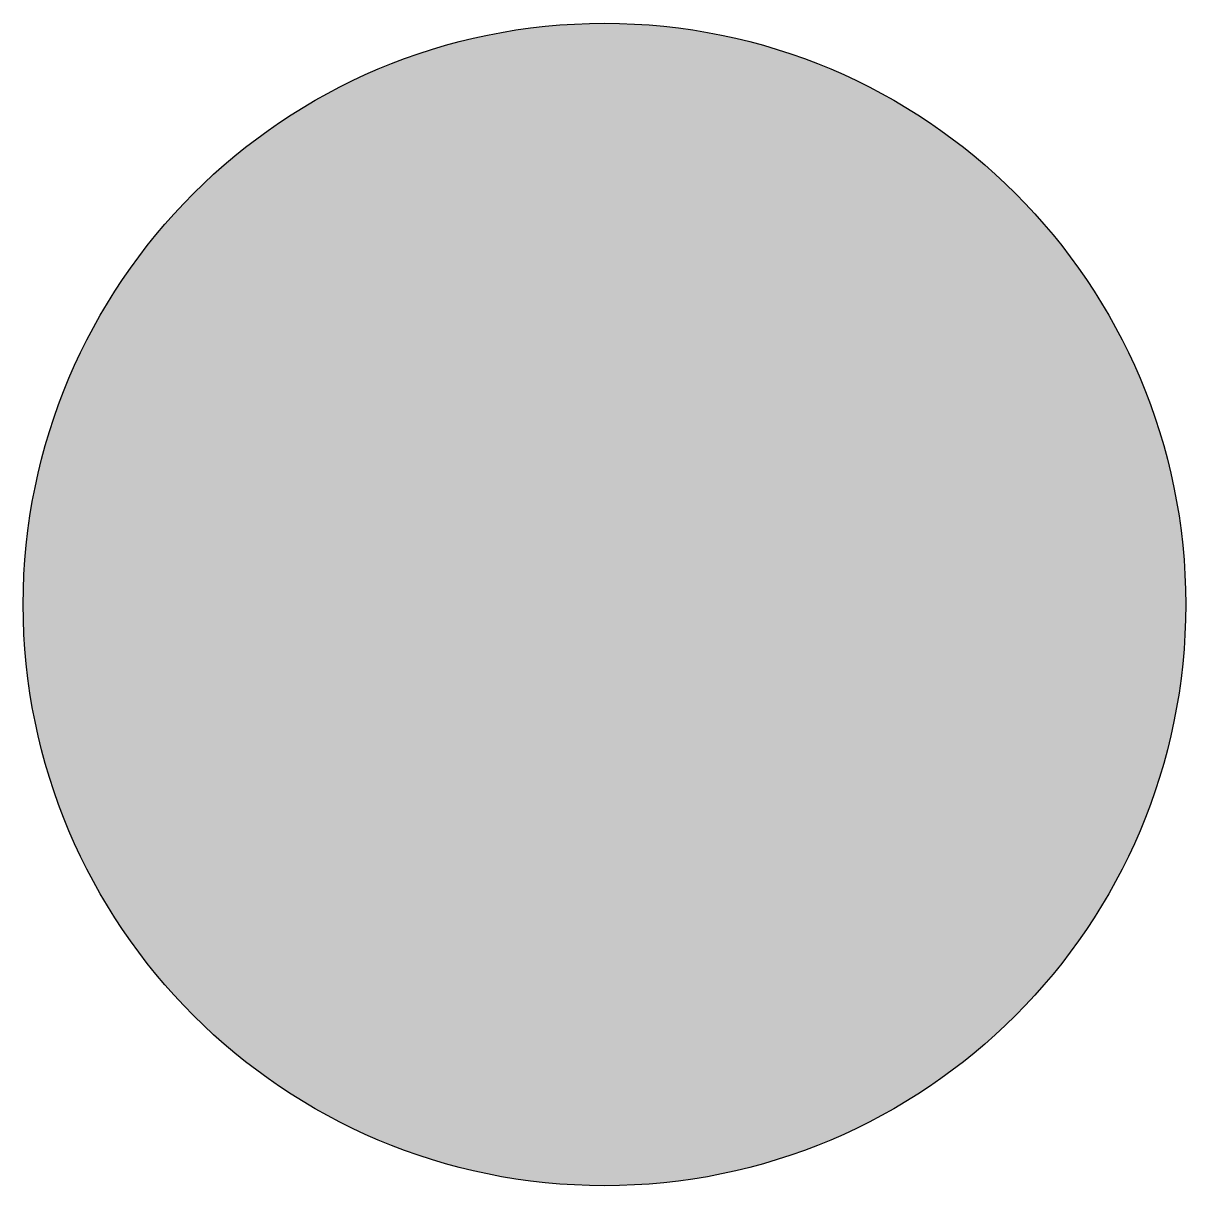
# Model space of a CAD drawing. Header units: centimetres. Extents: x -1696.45 to -1694.05, y 410.35 to 412.75.
import ezdxf

# ---------------------------------------------------------------- set-up
doc = ezdxf.new("R2010")
doc.units = ezdxf.units.CM
doc.header["$LTSCALE"] = 10
doc.header["$MEASUREMENT"] = 0
doc.layers.add('3', color=3, linetype='Continuous')

msp = doc.modelspace()

# ---------------------------------------------------------------- hatches: boundary and pattern name
at = {"layer": '3'}
msp.add_hatch(color=256, dxfattribs=at).paths.add_polyline_path([(-1696.4467, 411.5486, 1), (-1694.0467, 411.5486, 1)])
msp.add_hatch(color=256, dxfattribs=at).paths.add_polyline_path([(-1696.4467, 411.5486, 1), (-1694.0467, 411.5486, 1)])
msp.add_hatch(color=256, dxfattribs=at).paths.add_polyline_path([(-1696.4467, 411.5486, 1), (-1694.0467, 411.5486, 1)])
msp.add_hatch(color=256, dxfattribs=at).paths.add_polyline_path([(-1696.4467, 411.5486, 1), (-1694.0467, 411.5486, 1)])

# ---------------------------------------------------------------- linework, layer by layer
msp.add_circle((-1695.2467, 411.5486), 1.2, dxfattribs=at)
msp.add_circle((-1695.2467, 411.5486), 1.2, dxfattribs=at)
msp.add_circle((-1695.2467, 411.5486), 1.2, dxfattribs=at)
msp.add_circle((-1695.2467, 411.5486), 1.2, dxfattribs=at)

doc.saveas('drawing.dxf')
